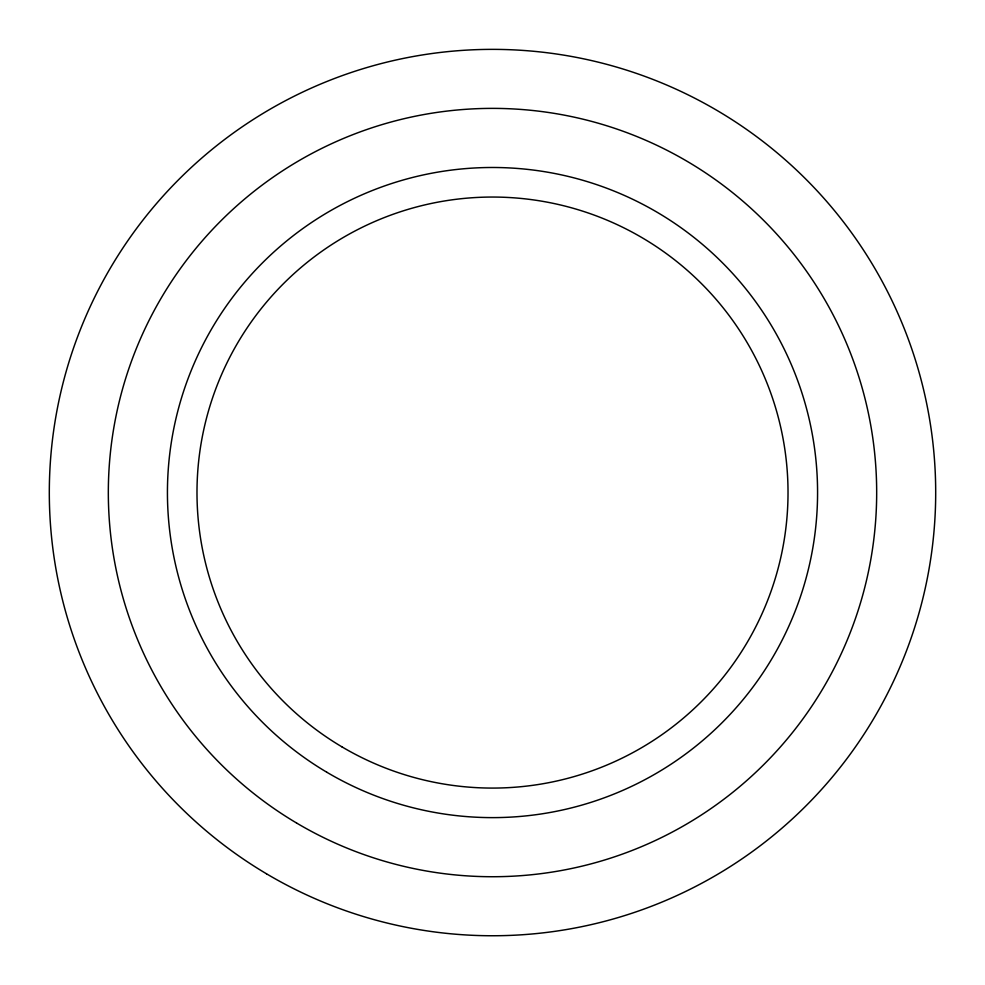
<?xml version="1.0" encoding="UTF-8"?>
<svg xmlns="http://www.w3.org/2000/svg" width="985" height="985" viewBox="0 0 985 985"><rect width="100%" height="100%" fill="white"/><g stroke="black" fill="none" stroke-linecap="round" stroke-linejoin="round"><path stroke-width="1.48" d="M266.455 873.769A443.188 443.188 0 0 0 935.664 497.721A443.188 443.188 0 0 0 275.381 106.195A443.188 443.188 0 0 0 266.455 873.769M341.77 746.753A295.525 295.525 0 0 0 788 495.997A295.525 295.525 0 0 0 347.73 234.935A295.525 295.525 0 0 0 341.77 746.753M326.7 772.166A325.075 325.075 0 0 0 817.55 496.341A325.075 325.075 0 0 0 333.25 209.165A325.075 325.075 0 0 0 326.7 772.166M296.559 823.004A384.175 384.175 0 0 0 876.65 497.031A384.175 384.175 0 0 0 304.291 157.637A384.175 384.175 0 0 0 296.559 823.004"/></g></svg>
